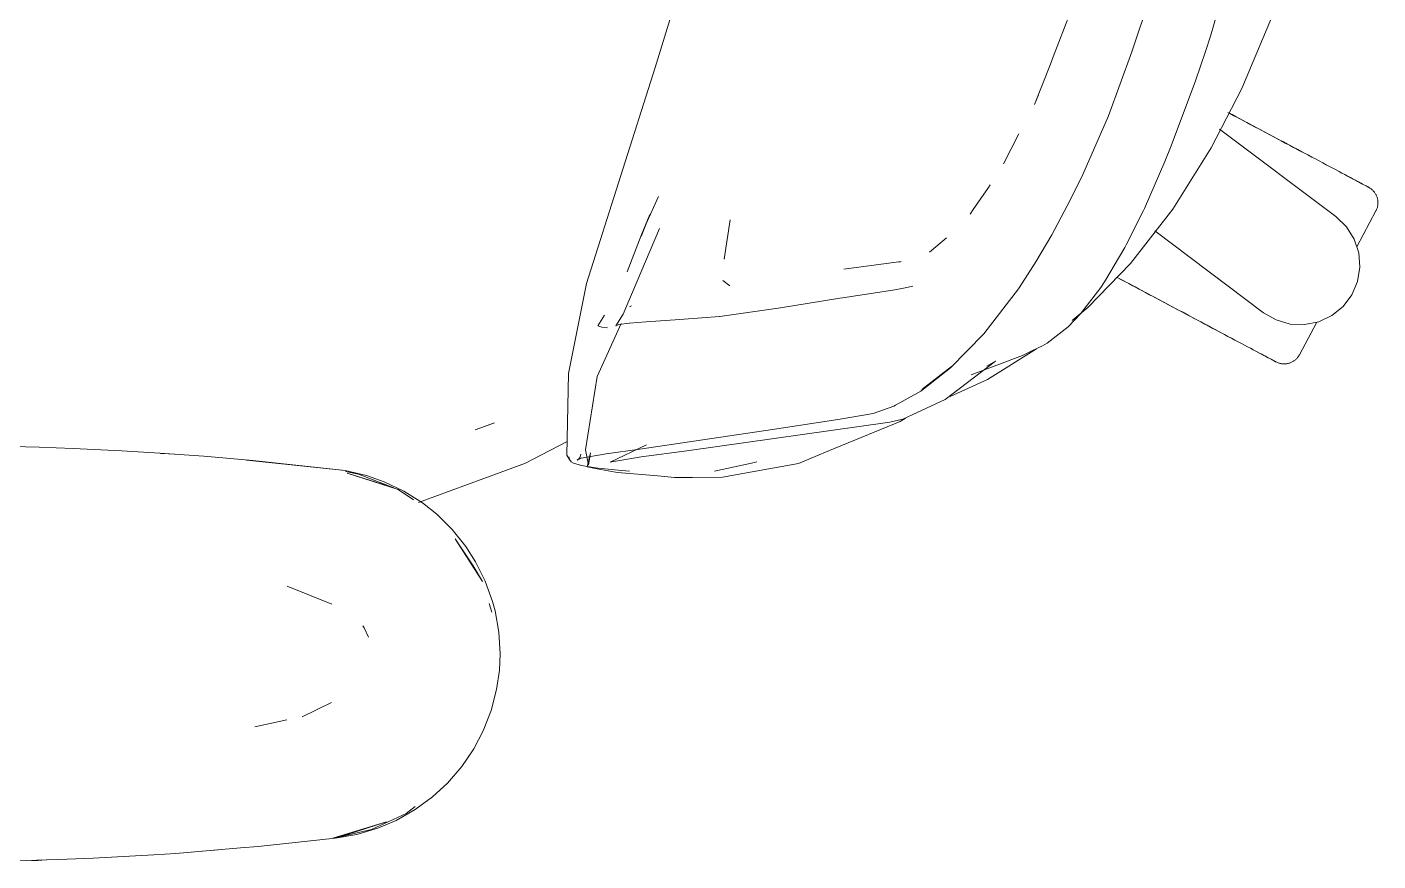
# Model space of a CAD drawing. Header units: millimetres. Extents: x 155927 to 295199, y -4084 to 97293.
# Drawn here: x 221066.5 to 221380.9, y 10098.9 to 10293 of the extents above; entities that cross this region are included whole.
import ezdxf

# ---------------------------------------------------------------- set-up
doc = ezdxf.new("R2010")
doc.units = ezdxf.units.MM
doc.header["$MEASUREMENT"] = 0
doc.layers.add('G-IMPT', color=8, linetype='CONTINUOUS', lineweight=9)
doc.layers.add('I-FURN', color=8, linetype='CONTINUOUS', lineweight=9)

msp = doc.modelspace()

# ---------------------------------------------------------------- linework, layer by layer
at = {"layer": 'G-IMPT'}
for p, q in [((221341.91, 10290.91), (221350.85, 10321.74)), ((221221.89, 10313.55), (221212.71, 10283.58)), ((221312.01, 10303.52), (221305.3, 10286.07)), ((221323.6, 10287.26), (221328.61, 10302.18)), ((221356.7, 10296.66), (221349.18, 10278.69)), ((221341.91, 10290.91), (221340.71, 10287.31)), ((221305.3, 10286.07), (221304.64, 10284.34)), ((221323.6, 10287.26), (221318.14, 10272.38)), ((221338.37, 10280.49), (221340.71, 10287.31)), ((221212.71, 10283.58), (221196.72, 10233.33)), ((221304.64, 10284.34), (221300.91, 10275.02)), ((221338.37, 10280.49), (221332.77, 10265.41)), ((221300.91, 10275.02), (221301.91, 10277.26)), ((221349.18, 10278.69), (221342.09, 10264.91)), ((221318.14, 10272.38), (221311.97, 10258.16)), ((221293.74, 10261.18), (221297.28, 10268.15)), ((221331.29, 10261.73), (221332.77, 10265.41)), ((221342.09, 10264.91), (221333.12, 10250.62)), ((221326.52, 10250.77), (221331.29, 10261.73)), ((221308.58, 10251.43), (221311.97, 10258.16)), ((221286.71, 10250.58), (221290.21, 10255.71)), ((221290.21, 10255.71), (221290.6, 10256.29)), ((221210.42, 10246.9), (221213.47, 10253.61)), ((221308.58, 10251.43), (221305.01, 10244.64)), ((221209.39, 10244.31), (221211.42, 10249.43)), ((221211.42, 10249.42), (221209.39, 10244.31)), ((221209.4, 10244.52), (221211.42, 10249.42)), ((221228.75, 10238.99), (221230.15, 10248.15)), ((221286.71, 10250.58), (221285.96, 10249.47)), ((221322.3, 10242.32), (221326.3, 10250.33)), ((221333.12, 10250.62), (221323.31, 10238.02)), ((221326.52, 10250.77), (221326.3, 10250.33)), ((221205.26, 10226.18), (221213.7, 10246.16)), ((221209.4, 10244.52), (221206.15, 10236.05)), ((221280.44, 10243.94), (221276.53, 10240.6)), ((221301.24, 10238.41), (221305.01, 10244.64)), ((221322.3, 10242.32), (221321.99, 10241.72)), ((221228.75, 10238.99), (221228.8, 10239.34)), ((221321.99, 10241.72), (221317.26, 10233.72)), ((221256.59, 10236.66), (221269.94, 10238.44)), ((221269.94, 10238.44), (221269.47, 10238.3)), ((221301.24, 10238.41), (221297.36, 10232.31)), ((221313.35, 10227.72), (221323.31, 10238.02)), ((221192.53, 10212.38), (221196.72, 10233.33)), ((221228.4, 10234.04), (221230.04, 10232.76)), ((221272.63, 10232.74), (221270.46, 10232.28)), ((221311.68, 10226.3), (221316.4, 10232.43)), ((221316.4, 10232.43), (221317.26, 10233.72)), ((221241.81, 10227.69), (221255.17, 10229.81)), ((221255.17, 10229.81), (221255.68, 10229.89)), ((221256.29, 10229.98), (221255.68, 10229.89)), ((221256.29, 10229.98), (221268.01, 10231.79)), ((221268.01, 10231.79), (221268.48, 10231.86)), ((221270.46, 10232.28), (221268.48, 10231.86)), ((221289.17, 10221.62), (221297.19, 10232.06)), ((221297.36, 10232.31), (221297.19, 10232.06)), ((221203.5, 10223.51), (221205.26, 10226.18)), ((221206.71, 10227.9), (221207.15, 10228.17)), ((221241.81, 10227.69), (221227.74, 10225.66)), ((221308.79, 10223.28), (221311.68, 10226.3)), ((221313.35, 10227.72), (221309.68, 10224.72)), ((221199.16, 10211.68), (221204.77, 10224.03)), ((221199.3, 10223.51), (221200.89, 10225.97)), ((221199.3, 10223.51), (221199.36, 10223.49)), ((221200.89, 10225.97), (221199.36, 10223.49)), ((221199.36, 10223.49), (221200.85, 10225.96)), ((221200.23, 10223.21), (221199.36, 10223.49)), ((221201.59, 10223.04), (221200.23, 10223.21)), ((221204.22, 10223.8), (221203.5, 10223.51)), ((221204.22, 10223.8), (221204.24, 10223.8)), ((221206.62, 10224.1), (221204.24, 10223.8)), ((221206.62, 10224.1), (221206.7, 10224.1)), ((221210.57, 10224.4), (221206.7, 10224.1)), ((221218.43, 10224.96), (221210.57, 10224.4)), ((221219.42, 10225.03), (221218.43, 10224.96)), ((221227.66, 10225.65), (221219.42, 10225.03)), ((221227.66, 10225.65), (221227.74, 10225.66)), ((221303.92, 10219.42), (221308.79, 10223.28)), ((221289.17, 10221.62), (221281.43, 10213.72)), ((221289.98, 10210.99), (221301.43, 10218.11)), ((221300.35, 10217.63), (221298.12, 10216.56)), ((221302.79, 10218.8), (221300.35, 10217.63)), ((221303.92, 10219.42), (221302.79, 10218.8)), ((221274.47, 10208.3), (221281.43, 10213.72)), ((221281.64, 10214.03), (221274.69, 10208.63)), ((221281.64, 10214.03), (221278.07, 10211.22)), ((221291.87, 10215.28), (221280.17, 10206.34)), ((221286.22, 10212.05), (221298.12, 10216.56)), ((221291.87, 10215.28), (221289.84, 10214.12)), ((221192.53, 10212.38), (221192.14, 10193.39)), ((221199.16, 10211.68), (221196.44, 10194.63)), ((221274.69, 10208.63), (221278.07, 10211.22)), ((221281.35, 10207.01), (221289.98, 10210.99)), ((221274.47, 10208.3), (221268.63, 10205.01)), ((221263.42, 10203.05), (221268.21, 10204.8)), ((221268.63, 10205.01), (221268.21, 10204.8)), ((221273.65, 10203.3), (221280.17, 10206.34)), ((221220.07, 10194.41), (221267.29, 10201.09)), ((221239.98, 10199.35), (221255.75, 10201.75)), ((221269.72, 10201.25), (221253.27, 10194.45)), ((221263.42, 10203.05), (221255.75, 10201.75)), ((221267.29, 10201.09), (221270.28, 10201.73)), ((221270.89, 10202.02), (221269.72, 10201.25)), ((221273.65, 10203.3), (221270.28, 10201.73)), ((221175.27, 10200.92), (221170.8, 10199.29)), ((221170.8, 10199.29), (221174.68, 10200.66)), ((221175.27, 10200.92), (221174.68, 10200.66)), ((221209.11, 10194.8), (221239.98, 10199.35)), ((221057.04, 10195.54), (221069.35, 10195.25)), ((221077.23, 10194.95), (221069.35, 10195.25)), ((221077.23, 10194.95), (221088.54, 10194.41)), ((221192.21, 10196.58), (221184.3, 10192.44)), ((221201.26, 10193.69), (221209.11, 10194.8)), ((221202.23, 10191.78), (221210.63, 10195.77)), ((221097.41, 10193.85), (221088.54, 10194.41)), ((221097.41, 10193.85), (221107.69, 10193.12)), ((221099.45, 10193.72), (221097.55, 10193.81)), ((221099.45, 10193.72), (221100.87, 10193.58)), ((221119.09, 10192.14), (221107.69, 10193.12)), ((221140.53, 10189.79), (221117.57, 10192.24)), ((221117.57, 10192.24), (221137.71, 10190.12)), ((221140.53, 10189.79), (221119.09, 10192.14)), ((221184.3, 10192.44), (221182.54, 10191.52)), ((221192.14, 10193.39), (221192.75, 10192.36)), ((221192.62, 10192.98), (221192.75, 10192.36)), ((221192.62, 10192.98), (221192.73, 10192.43)), ((221192.75, 10192.36), (221192.73, 10192.43)), ((221193.12, 10191.86), (221192.75, 10192.36)), ((221193.66, 10191.54), (221193.12, 10191.86)), ((221195.61, 10192.75), (221194.51, 10192.19)), ((221195.01, 10192.58), (221194.51, 10192.19)), ((221194.99, 10192.58), (221201.26, 10193.69)), ((221195.61, 10192.75), (221194.99, 10192.58)), ((221195.01, 10192.58), (221195.33, 10193.12)), ((221195.41, 10193.62), (221195.33, 10193.12)), ((221197.13, 10191.05), (221196.44, 10194.63)), ((221197.62, 10193.92), (221196.89, 10190.64)), ((221197.62, 10193.92), (221197.13, 10191.05)), ((221202.23, 10191.78), (221203.09, 10191.92)), ((221208.11, 10192.76), (221203.09, 10191.92)), ((221208.11, 10192.76), (221209.41, 10192.97)), ((221220.07, 10194.41), (221209.41, 10192.97)), ((221226.49, 10189.64), (221235.79, 10191.68)), ((221235.79, 10191.68), (221236.37, 10191.83)), ((221246.05, 10191.46), (221249.91, 10193.06)), ((221253.27, 10194.45), (221249.91, 10193.06)), ((221140.53, 10189.79), (221137.71, 10190.12)), ((221140.53, 10189.79), (221145.49, 10188.63)), ((221140.6, 10189.57), (221143.66, 10188.99)), ((221152.88, 10185.39), (221141.03, 10189.2)), ((221150.17, 10186.29), (221141.03, 10189.2)), ((221143.66, 10188.99), (221151.84, 10185.79)), ((221149.62, 10187.18), (221145.49, 10188.63)), ((221157.63, 10182.38), (221176.57, 10189.33)), ((221176.57, 10189.33), (221182.54, 10191.52)), ((221193.66, 10191.54), (221195.52, 10190.99)), ((221198.8, 10190.46), (221195.52, 10190.99)), ((221199.21, 10190.2), (221196.89, 10190.64)), ((221198.8, 10190.46), (221199.42, 10190.38)), ((221203.46, 10189.39), (221199.21, 10190.2)), ((221199.42, 10190.38), (221204.1, 10189.86)), ((221203.93, 10189.34), (221203.46, 10189.39)), ((221203.93, 10189.34), (221213.26, 10188.54)), ((221204.1, 10189.86), (221206.69, 10189.65)), ((221213.26, 10188.54), (221217.21, 10188.2)), ((221228.35, 10188.23), (221246.05, 10191.46)), ((221154.2, 10184.99), (221149.62, 10187.18)), ((221152.88, 10185.39), (221150.17, 10186.29)), ((221152.88, 10185.39), (221156.46, 10182.96)), ((221221.38, 10188.2), (221217.21, 10188.2)), ((221228.35, 10188.23), (221221.38, 10188.2)), ((221154.2, 10184.99), (221158.53, 10182.26)), ((221161.84, 10179.64), (221158.53, 10182.26)), ((221165.44, 10176.09), (221161.84, 10179.64)), ((221165.44, 10176.09), (221168.63, 10172.12)), ((221172.49, 10163.96), (221166.17, 10173.91)), ((221170.33, 10167.64), (221166.17, 10173.91)), ((221170.9, 10168.57), (221168.63, 10172.12)), ((221172.49, 10163.96), (221170.33, 10167.64)), ((221173.14, 10164.06), (221170.9, 10168.57)), ((221173.14, 10164.06), (221174.85, 10159.29)), ((221127.01, 10162.89), (221137.43, 10158.74)), ((221174.05, 10158.85), (221174.67, 10156.82)), ((221175.41, 10157.16), (221174.85, 10159.29)), ((221176.29, 10152.21), (221175.41, 10157.16)), ((221144.96, 10153.22), (221144.66, 10153.67)), ((221145.97, 10150.99), (221144.96, 10153.22)), ((221144.96, 10153.22), (221145, 10153.14)), ((221176.59, 10147.17), (221176.29, 10152.21)), ((221176.59, 10147.17), (221176.42, 10143.32)), ((221175.77, 10138.81), (221176.42, 10143.32)), ((221175.77, 10138.81), (221174.51, 10133.94)), ((221137.34, 10135.79), (221130.56, 10132.52)), ((221172.67, 10129.23), (221174.51, 10133.94)), ((221119.51, 10130.19), (221126.94, 10131.76)), ((221170.48, 10125.07), (221172.67, 10129.23)), ((221170.48, 10125.07), (221167.65, 10120.9)), ((221167.65, 10120.9), (221164.33, 10117.06)), ((221160.89, 10113.9), (221164.33, 10117.06)), ((221160.89, 10113.9), (221156.81, 10110.9)), ((221146.68, 10106.26), (221154.74, 10110)), ((221152.37, 10108.39), (221156.81, 10110.9)), ((221156.85, 10111.59), (221154.74, 10110)), ((221137.71, 10104.22), (221150.17, 10108.05)), ((221150.17, 10108.05), (221141.03, 10105.13)), ((221152.37, 10108.39), (221148.13, 10106.58)), ((221120.3, 10102.31), (221138.22, 10104.22)), ((221137.71, 10104.22), (221141.03, 10105.13)), ((221138.22, 10104.22), (221143.27, 10105.11)), ((221146.68, 10106.26), (221138.28, 10104.35)), ((221148.13, 10106.58), (221143.27, 10105.11)), ((221096.02, 10100.39), (221081.88, 10099.58)), ((221101.11, 10100.72), (221096.02, 10100.39)), ((221101.11, 10100.72), (221116.17, 10101.97)), ((221109.29, 10101.37), (221110.97, 10101.54)), ((221116.17, 10101.97), (221120.3, 10102.31)), ((221075.86, 10099.33), (221064.1, 10098.94)), ((221069.04, 10099.08), (221067.54, 10099.06)), ((221070.97, 10099.19), (221069.04, 10099.08)), ((221075.86, 10099.33), (221081.88, 10099.58))]:
    msp.add_line(p, q, dxfattribs=at)
at = {"layer": 'I-FURN'}
for p, q in [((221346.91, 10272.63), (221345.95, 10273.14)), ((221346.39, 10272.9), (221347.36, 10272.39)), ((221347.88, 10272.11), (221346.91, 10272.63)), ((221347.36, 10272.39), (221348.34, 10271.87)), ((221348.87, 10271.59), (221347.88, 10272.11)), ((221348.34, 10271.87), (221349.32, 10271.34)), ((221349.86, 10271.06), (221348.87, 10271.59)), ((221349.32, 10271.34), (221350.32, 10270.81)), ((221350.86, 10270.53), (221349.86, 10271.06)), ((221350.32, 10270.81), (221351.32, 10270.28)), ((221351.86, 10270), (221350.86, 10270.53)), ((221351.32, 10270.28), (221352.32, 10269.75)), ((221344.02, 10269.28), (221371.08, 10248.89)), ((221352.86, 10269.46), (221351.86, 10270)), ((221352.32, 10269.75), (221353.32, 10269.22)), ((221353.87, 10268.93), (221352.86, 10269.46)), ((221353.32, 10269.22), (221354.33, 10268.68)), ((221354.87, 10268.39), (221353.87, 10268.93)), ((221354.33, 10268.68), (221355.33, 10268.15)), ((221355.87, 10267.86), (221354.87, 10268.39)), ((221355.33, 10268.15), (221356.33, 10267.61)), ((221356.87, 10267.33), (221355.87, 10267.86)), ((221356.33, 10267.61), (221357.33, 10267.08)), ((221357.87, 10266.8), (221356.87, 10267.33)), ((221357.33, 10267.08), (221358.32, 10266.56)), ((221358.85, 10266.27), (221357.87, 10266.8)), ((221358.32, 10266.56), (221359.31, 10266.03)), ((221359.83, 10265.75), (221358.85, 10266.27)), ((221359.31, 10266.03), (221360.28, 10265.52)), ((221360.8, 10265.24), (221359.83, 10265.75)), ((221360.28, 10265.52), (221361.24, 10265)), ((221361.76, 10264.73), (221360.8, 10265.24)), ((221361.24, 10265), (221362.2, 10264.5)), ((221362.7, 10264.23), (221361.76, 10264.73)), ((221362.2, 10264.5), (221363.13, 10264)), ((221363.63, 10263.73), (221362.7, 10264.23)), ((221363.13, 10264), (221364.06, 10263.51)), ((221364.55, 10263.25), (221363.63, 10263.73)), ((221364.06, 10263.51), (221364.96, 10263.03)), ((221365.44, 10262.77), (221364.55, 10263.25)), ((221366.32, 10262.31), (221365.44, 10262.77)), ((221367.18, 10261.85), (221366.32, 10262.31)), ((221368.01, 10261.41), (221367.18, 10261.85)), ((221368.82, 10260.97), (221368.01, 10261.41)), ((221369.61, 10260.56), (221368.82, 10260.97)), ((221370.37, 10260.15), (221369.61, 10260.56)), ((221371.11, 10259.76), (221370.37, 10260.15)), ((221371.82, 10259.38), (221371.11, 10259.76)), ((221372.49, 10259.02), (221371.82, 10259.38)), ((221373.14, 10258.68), (221372.49, 10259.02)), ((221373.76, 10258.35), (221373.14, 10258.68)), ((221374.34, 10258.04), (221373.76, 10258.35)), ((221374.03, 10258.21), (221374.6, 10257.9)), ((221374.89, 10257.75), (221374.34, 10258.04)), ((221374.6, 10257.9), (221375.13, 10257.62)), ((221375.41, 10257.47), (221374.89, 10257.75)), ((221375.13, 10257.62), (221375.64, 10257.35)), ((221375.89, 10257.22), (221375.41, 10257.47)), ((221375.64, 10257.35), (221376.1, 10257.1)), ((221376.34, 10256.98), (221375.89, 10257.22)), ((221376.1, 10257.1), (221376.53, 10256.88)), ((221376.75, 10256.76), (221376.34, 10256.98)), ((221376.53, 10256.88), (221376.92, 10256.67)), ((221377.12, 10256.56), (221376.75, 10256.76)), ((221376.92, 10256.67), (221377.28, 10256.48)), ((221377.46, 10256.38), (221377.12, 10256.56)), ((221377.28, 10256.48), (221377.6, 10256.31)), ((221377.75, 10256.23), (221377.46, 10256.38)), ((221377.6, 10256.31), (221377.88, 10256.16)), ((221378.01, 10256.09), (221377.75, 10256.23)), ((221377.88, 10256.16), (221378.12, 10256.03)), ((221378.23, 10255.97), (221378.01, 10256.09)), ((221378.12, 10256.03), (221378.32, 10255.93)), ((221378.41, 10255.88), (221378.23, 10255.97)), ((221378.32, 10255.93), (221378.48, 10255.84)), ((221378.55, 10255.8), (221378.41, 10255.88)), ((221378.48, 10255.84), (221378.6, 10255.77)), ((221378.65, 10255.75), (221378.55, 10255.8)), ((221378.6, 10255.77), (221378.68, 10255.73)), ((221378.71, 10255.72), (221378.65, 10255.75)), ((221378.68, 10255.73), (221378.73, 10255.71)), ((221378.73, 10255.71), (221378.71, 10255.72)), ((221378.73, 10255.71), (221378.87, 10255.63)), ((221378.73, 10255.71), (221378.73, 10255.71)), ((221378.87, 10255.63), (221379.01, 10255.54)), ((221379.01, 10255.54), (221379.14, 10255.45)), ((221379.14, 10255.45), (221379.27, 10255.36)), ((221379.27, 10255.36), (221379.4, 10255.26)), ((221379.4, 10255.26), (221379.52, 10255.15)), ((221379.52, 10255.15), (221379.64, 10255.04)), ((221379.64, 10255.04), (221379.76, 10254.93)), ((221379.76, 10254.93), (221379.86, 10254.81)), ((221379.86, 10254.81), (221379.97, 10254.69)), ((221379.97, 10254.69), (221380.07, 10254.56)), ((221380.07, 10254.56), (221380.16, 10254.43)), ((221380.16, 10254.43), (221380.25, 10254.3)), ((221380.25, 10254.3), (221380.33, 10254.16)), ((221380.33, 10254.16), (221380.41, 10254.02)), ((221380.41, 10254.02), (221380.48, 10253.87)), ((221380.48, 10253.87), (221380.55, 10253.72)), ((221380.55, 10253.72), (221380.61, 10253.57)), ((221380.61, 10253.57), (221380.66, 10253.42)), ((221380.66, 10253.42), (221380.71, 10253.27)), ((221380.71, 10253.27), (221380.75, 10253.11)), ((221380.75, 10253.11), (221380.79, 10252.96)), ((221380.79, 10251.35), (221380.76, 10251.2)), ((221380.79, 10252.96), (221380.82, 10252.8)), ((221380.82, 10251.51), (221380.79, 10251.35)), ((221380.82, 10252.8), (221380.84, 10252.64)), ((221380.84, 10251.67), (221380.82, 10251.51)), ((221380.84, 10252.64), (221380.86, 10252.48)), ((221380.86, 10251.83), (221380.84, 10251.67)), ((221380.86, 10252.48), (221380.87, 10252.32)), ((221380.87, 10251.99), (221380.86, 10251.83)), ((221380.87, 10252.32), (221380.87, 10252.16)), ((221380.87, 10252.16), (221380.87, 10251.99)), ((221371.08, 10248.89), (221373.51, 10246.55)), ((221375.93, 10241.85), (221380.4, 10250.26)), ((221380.42, 10250.29), (221380.4, 10250.26)), ((221380.49, 10250.44), (221380.42, 10250.29)), ((221380.56, 10250.59), (221380.49, 10250.44)), ((221380.61, 10250.74), (221380.56, 10250.59)), ((221380.67, 10250.89), (221380.61, 10250.74)), ((221380.72, 10251.04), (221380.67, 10250.89)), ((221380.76, 10251.2), (221380.72, 10251.04)), ((221354.24, 10226.54), (221328.93, 10245.61)), ((221373.51, 10246.55), (221375.31, 10243.69)), ((221375.31, 10243.69), (221376.38, 10240.49)), ((221376.38, 10240.49), (221376.64, 10237.13)), ((221376.64, 10237.13), (221376.1, 10233.8)), ((221320.15, 10234.76), (221321.05, 10234.28)), ((221321.54, 10234.02), (221320.63, 10234.5)), ((221321.05, 10234.28), (221321.96, 10233.79)), ((221322.46, 10233.53), (221321.54, 10234.02)), ((221321.96, 10233.79), (221322.89, 10233.3)), ((221323.4, 10233.03), (221322.46, 10233.53)), ((221322.89, 10233.3), (221323.83, 10232.8)), ((221324.35, 10232.52), (221323.4, 10233.03)), ((221323.83, 10232.8), (221324.79, 10232.29)), ((221325.31, 10232.01), (221324.35, 10232.52)), ((221376.1, 10233.8), (221374.77, 10230.7)), ((221324.79, 10232.29), (221325.76, 10231.77)), ((221326.29, 10231.49), (221325.31, 10232.01)), ((221325.76, 10231.77), (221326.74, 10231.25)), ((221327.27, 10230.97), (221326.29, 10231.49)), ((221326.74, 10231.25), (221327.73, 10230.73)), ((221328.26, 10230.44), (221327.27, 10230.97)), ((221327.73, 10230.73), (221328.72, 10230.2)), ((221329.26, 10229.91), (221328.26, 10230.44)), ((221328.72, 10230.2), (221329.72, 10229.67)), ((221330.26, 10229.38), (221329.26, 10229.91)), ((221329.72, 10229.67), (221330.72, 10229.13)), ((221331.27, 10228.85), (221330.26, 10229.38)), ((221374.77, 10230.7), (221372.74, 10228)), ((221330.72, 10229.13), (221331.73, 10228.6)), ((221332.27, 10228.31), (221331.27, 10228.85)), ((221331.73, 10228.6), (221332.73, 10228.07)), ((221333.28, 10227.78), (221332.27, 10228.31)), ((221332.73, 10228.07), (221333.74, 10227.53)), ((221334.28, 10227.24), (221333.28, 10227.78)), ((221333.74, 10227.53), (221334.74, 10227)), ((221335.28, 10226.71), (221334.28, 10227.24)), ((221334.74, 10227), (221335.74, 10226.47)), ((221336.27, 10226.18), (221335.28, 10226.71)), ((221335.74, 10226.47), (221336.73, 10225.94)), ((221337.26, 10225.66), (221336.27, 10226.18)), ((221357.16, 10224.84), (221354.24, 10226.54)), ((221372.74, 10228), (221370.13, 10225.87)), ((221336.73, 10225.94), (221337.71, 10225.42)), ((221338.24, 10225.14), (221337.26, 10225.66)), ((221337.71, 10225.42), (221338.68, 10224.9)), ((221339.21, 10224.62), (221338.24, 10225.14)), ((221338.68, 10224.9), (221339.65, 10224.39)), ((221340.16, 10224.11), (221339.21, 10224.62)), ((221339.65, 10224.39), (221340.6, 10223.88)), ((221341.11, 10223.61), (221340.16, 10224.11)), ((221340.6, 10223.88), (221341.54, 10223.38)), ((221342.04, 10223.12), (221341.11, 10223.61)), ((221341.54, 10223.38), (221342.46, 10222.89)), ((221342.95, 10222.63), (221342.04, 10223.12)), ((221360.4, 10223.9), (221357.16, 10224.84)), ((221363.77, 10223.76), (221360.4, 10223.9)), ((221362.59, 10216.76), (221366.62, 10224.34)), ((221367.08, 10224.43), (221363.77, 10223.76)), ((221370.13, 10225.87), (221367.08, 10224.43)), ((221342.46, 10222.89), (221343.37, 10222.41)), ((221343.85, 10222.16), (221342.95, 10222.63)), ((221343.37, 10222.41), (221344.25, 10221.94)), ((221344.72, 10221.69), (221343.85, 10222.16)), ((221344.25, 10221.94), (221345.12, 10221.48)), ((221345.58, 10221.23), (221344.72, 10221.69)), ((221345.12, 10221.48), (221345.97, 10221.03)), ((221346.42, 10220.79), (221345.58, 10221.23)), ((221345.97, 10221.03), (221346.79, 10220.59)), ((221346.79, 10220.59), (221347.59, 10220.16)), ((221347.59, 10220.16), (221348.37, 10219.75)), ((221348.37, 10219.75), (221349.12, 10219.35)), ((221349.12, 10219.35), (221349.84, 10218.97)), ((221349.84, 10218.97), (221350.54, 10218.6)), ((221350.54, 10218.6), (221351.2, 10218.25)), ((221351.2, 10218.25), (221351.83, 10217.91)), ((221351.83, 10217.91), (221352.43, 10217.59)), ((221352.75, 10217.42), (221352.16, 10217.74)), ((221352.43, 10217.59), (221353, 10217.29)), ((221353.3, 10217.13), (221352.75, 10217.42)), ((221353, 10217.29), (221353.54, 10217)), ((221353.81, 10216.86), (221353.3, 10217.13)), ((221353.54, 10217), (221354.04, 10216.74)), ((221354.3, 10216.6), (221353.81, 10216.86)), ((221354.04, 10216.74), (221354.51, 10216.49)), ((221362.59, 10216.76), (221362.51, 10216.62)), ((221354.74, 10216.36), (221354.3, 10216.6)), ((221354.51, 10216.49), (221354.94, 10216.26)), ((221355.15, 10216.15), (221354.74, 10216.36)), ((221354.94, 10216.26), (221355.33, 10216.05)), ((221355.53, 10215.95), (221355.15, 10216.15)), ((221355.33, 10216.05), (221355.68, 10215.86)), ((221355.86, 10215.77), (221355.53, 10215.95)), ((221355.68, 10215.86), (221356, 10215.69)), ((221356.16, 10215.61), (221355.86, 10215.77)), ((221356, 10215.69), (221356.28, 10215.54)), ((221356.42, 10215.47), (221356.16, 10215.61)), ((221356.28, 10215.54), (221356.52, 10215.42)), ((221356.64, 10215.36), (221356.42, 10215.47)), ((221356.52, 10215.42), (221356.72, 10215.31)), ((221356.82, 10215.26), (221356.64, 10215.36)), ((221356.72, 10215.31), (221356.88, 10215.22)), ((221356.96, 10215.19), (221356.82, 10215.26)), ((221356.88, 10215.22), (221357.01, 10215.16)), ((221357.06, 10215.13), (221356.96, 10215.19)), ((221357.01, 10215.16), (221357.09, 10215.12)), ((221357.12, 10215.1), (221357.06, 10215.13)), ((221357.09, 10215.12), (221357.13, 10215.09)), ((221357.14, 10215.09), (221357.12, 10215.1)), ((221357.13, 10215.09), (221357.14, 10215.09)), ((221357.17, 10215.07), (221357.14, 10215.09)), ((221357.32, 10215), (221357.17, 10215.07)), ((221357.47, 10214.93), (221357.32, 10215)), ((221357.62, 10214.87), (221357.47, 10214.93)), ((221357.77, 10214.82), (221357.62, 10214.87)), ((221357.92, 10214.77), (221357.77, 10214.82)), ((221358.08, 10214.73), (221357.92, 10214.77)), ((221358.24, 10214.7), (221358.08, 10214.73)), ((221358.39, 10214.67), (221358.24, 10214.7)), ((221358.55, 10214.65), (221358.39, 10214.67)), ((221358.71, 10214.63), (221358.55, 10214.65)), ((221358.88, 10214.62), (221358.71, 10214.63)), ((221359.04, 10214.62), (221358.88, 10214.62)), ((221359.2, 10214.62), (221359.04, 10214.62)), ((221359.36, 10214.63), (221359.2, 10214.62)), ((221359.52, 10214.65), (221359.36, 10214.63)), ((221359.68, 10214.67), (221359.52, 10214.65)), ((221359.84, 10214.7), (221359.68, 10214.67)), ((221359.99, 10214.74), (221359.84, 10214.7)), ((221360.15, 10214.78), (221359.99, 10214.74)), ((221360.3, 10214.83), (221360.15, 10214.78)), ((221360.46, 10214.88), (221360.3, 10214.83)), ((221360.61, 10214.94), (221360.46, 10214.88)), ((221360.75, 10215.01), (221360.61, 10214.94)), ((221360.9, 10215.08), (221360.75, 10215.01)), ((221361.04, 10215.16), (221360.9, 10215.08)), ((221361.18, 10215.24), (221361.04, 10215.16)), ((221361.31, 10215.33), (221361.18, 10215.24)), ((221361.44, 10215.42), (221361.31, 10215.33)), ((221361.57, 10215.52), (221361.44, 10215.42)), ((221361.69, 10215.62), (221361.57, 10215.52)), ((221361.81, 10215.73), (221361.69, 10215.62)), ((221361.93, 10215.85), (221361.81, 10215.73)), ((221362.04, 10215.96), (221361.93, 10215.85)), ((221362.14, 10216.09), (221362.04, 10215.96)), ((221362.24, 10216.21), (221362.14, 10216.09)), ((221362.33, 10216.34), (221362.24, 10216.21)), ((221362.42, 10216.48), (221362.33, 10216.34)), ((221362.51, 10216.62), (221362.42, 10216.48))]:
    msp.add_line(p, q, dxfattribs=at)

doc.saveas('drawing.dxf')
